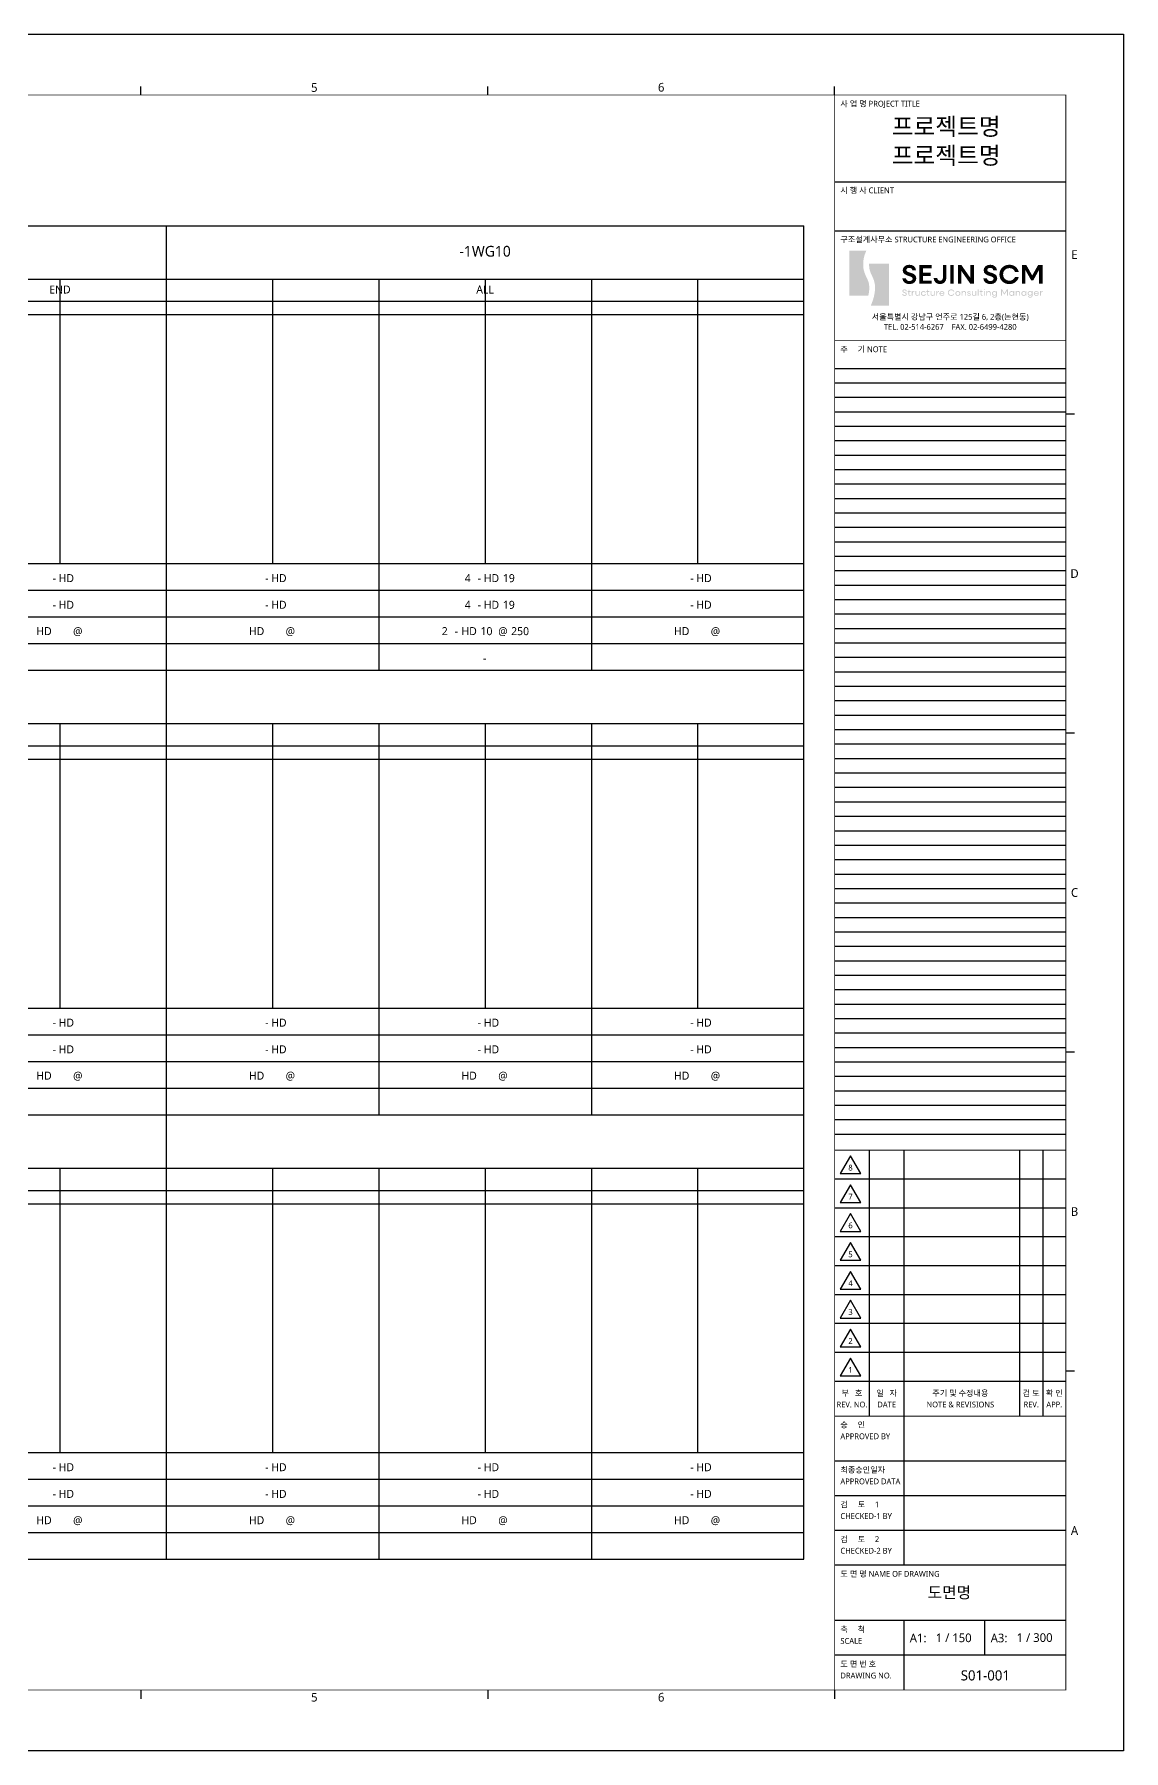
# Model space of a CAD drawing. Header units: millimetres. Extents: x 255534 to 377770, y 34632 to 54434.
# Drawn here: x 297445 to 309694, y 34881 to 54186 of the extents above; entities that cross this region are included whole.
import ezdxf
from ezdxf.enums import TextEntityAlignment as Align

# ---------------------------------------------------------------- set-up
doc = ezdxf.new("R2010")
doc.units = ezdxf.units.MM
doc.layers.add('(S)_DEFPOINT', color=185, linetype='Continuous', plot=False)
doc.layers.add('Xref_S_VForm$0$S_XR_FORM_Defpoints', color=146, linetype='Continuous', plot=False)
for name, color, linetype in [('(S)_FORM_LINE', 7, 'Continuous'), ('(S)_FORM_TEXT', 7, 'Continuous'), ('(S)_TEXT', 7, 'Continuous'), ('Xref_S_VForm$0$S_XR_FORM', 255, 'Continuous'), ('Xref_S_VForm$0$S_XR_FORM_TEXT', 7, 'Continuous')]:
    doc.layers.add(name, color=color, linetype=linetype)
doc.styles.add('Xref_S_VForm$0$나눔바른고딕', font='NanumBarunGothic.ttf')
doc.styles.add('나눔바른고딕', font='')
doc.styles.add('맑은고딕', font='')
doc.styles.get('나눔바른고딕').set_extended_font_data('NanumBarunGothic')
doc.styles.get('맑은고딕').set_extended_font_data('Malgun Gothic')

# ---------------------------------------------------------------- blocks, each defined once
blk = doc.blocks.new('Xref_S_VForm')
at = {"true_color": 0x0a7f58}
h = blk.add_hatch(color=126, dxfattribs=at)
h.dxf.hatch_style = 1
edge = h.paths.add_edge_path()
edge.add_spline(control_points=[(376, 253.2), (376, 252.64), (375.93, 252.18), (375.82, 251.76), (375.82, 251.76), (372.55, 251.76), (372.55, 251.76), (372.55, 251.76), (372.55, 259.55), (372.55, 259.55), (372.55, 259.55), (375.49, 259.55), (375.49, 259.55), (375.22, 258.97), (374.94, 258.22), (374.94, 257.22), (374.94, 256.16), (375.25, 255.52), (375.52, 254.95), (375.78, 254.41), (376, 253.95), (376, 253.2)], knot_values=[0, 0, 0, 0, 1, 1, 1, 2, 2, 2, 3, 3, 3, 4, 4, 4, 5, 5, 5, 6, 6, 6, 7, 7, 7, 7], degree=3, periodic=0)
h = blk.add_hatch(color=126, dxfattribs=at)
h.dxf.hatch_style = 1
edge = h.paths.add_edge_path()
edge.add_spline(control_points=[(379.41, 257.31), (379.41, 257.31), (379.41, 250.05), (379.41, 250.05), (379.41, 250.05), (376.27, 250.05), (376.27, 250.05), (376.3, 250.13), (376.33, 250.22), (376.36, 250.3), (376.68, 251.15), (376.99, 251.95), (376.99, 253.2), (376.99, 253.58), (376.94, 253.89), (376.87, 254.17), (376.77, 254.58), (376.61, 254.91), (376.46, 255.23), (376.29, 255.6), (376.12, 255.96), (376.03, 256.42), (375.99, 256.66), (375.96, 256.92), (375.96, 257.22), (375.96, 257.22), (375.96, 257.31), (375.96, 257.31), (375.96, 257.31), (379.41, 257.31), (379.41, 257.31)], knot_values=[0, 0, 0, 0, 1, 1, 1, 2, 2, 2, 3, 3, 3, 4, 4, 4, 5, 5, 5, 6, 6, 6, 7, 7, 7, 8, 8, 8, 9, 9, 9, 10, 10, 10, 10], degree=3, periodic=0)
h = blk.add_hatch(color=126, dxfattribs=at)
h.dxf.hatch_style = 1
edge = h.paths.add_edge_path()
edge.add_spline(control_points=[(382.94, 253.77), (382.27, 253.77), (381.76, 254.17), (381.73, 254.73), (381.73, 254.73), (381.73, 254.75), (381.73, 254.75), (381.73, 254.75), (382.35, 254.75), (382.35, 254.75), (382.35, 254.75), (382.36, 254.73), (382.36, 254.73), (382.39, 254.49), (382.64, 254.31), (382.94, 254.31), (383.26, 254.31), (383.5, 254.48), (383.5, 254.72), (383.5, 254.98), (383.19, 255.07), (382.83, 255.19), (382.34, 255.34), (381.78, 255.52), (381.78, 256.16), (381.78, 256.72), (382.26, 257.13), (382.92, 257.13), (383.56, 257.13), (384.04, 256.75), (384.07, 256.22), (384.07, 256.22), (384.07, 256.19), (384.07, 256.19), (384.07, 256.19), (383.44, 256.19), (383.44, 256.19), (383.44, 256.19), (383.44, 256.21), (383.44, 256.21), (383.41, 256.43), (383.19, 256.59), (382.91, 256.59), (382.62, 256.59), (382.41, 256.43), (382.41, 256.21), (382.41, 255.95), (382.72, 255.86), (383.07, 255.75), (383.57, 255.6), (384.13, 255.44), (384.13, 254.79), (384.13, 254.19), (383.64, 253.77), (382.94, 253.77)], knot_values=[0, 0, 0, 0, 1, 1, 1, 2, 2, 2, 3, 3, 3, 4, 4, 4, 5, 5, 5, 6, 6, 6, 7, 7, 7, 8, 8, 8, 9, 9, 9, 10, 10, 10, 11, 11, 11, 12, 12, 12, 13, 13, 13, 14, 14, 14, 15, 15, 15, 16, 16, 16, 17, 17, 17, 18, 18, 18, 18], degree=3, periodic=0)
h = blk.add_hatch(color=126, dxfattribs=at)
h.dxf.hatch_style = 1
h.paths.add_polyline_path([(384.67, 253.83), (384.67, 257.07), (386.79, 257.07), (386.79, 256.5), (385.28, 256.5), (385.28, 255.75), (386.63, 255.75), (386.63, 255.18), (385.28, 255.18), (385.28, 254.4), (386.81, 254.4), (386.81, 253.83)])
h = blk.add_hatch(color=126, dxfattribs=at)
h.dxf.hatch_style = 1
edge = h.paths.add_edge_path()
edge.add_spline(control_points=[(388.23, 253.77), (387.61, 253.77), (387.15, 254.22), (387.12, 254.83), (387.12, 254.83), (387.12, 254.85), (387.12, 254.85), (387.12, 254.85), (387.75, 254.85), (387.75, 254.85), (387.75, 254.85), (387.75, 254.83), (387.75, 254.83), (387.77, 254.55), (387.97, 254.36), (388.24, 254.36), (388.52, 254.36), (388.73, 254.57), (388.73, 254.85), (388.73, 254.85), (388.73, 257.07), (388.73, 257.07), (388.73, 257.07), (389.33, 257.07), (389.33, 257.07), (389.33, 257.07), (389.33, 254.85), (389.33, 254.85), (389.33, 254.23), (388.86, 253.77), (388.23, 253.77)], knot_values=[0, 0, 0, 0, 1, 1, 1, 2, 2, 2, 3, 3, 3, 4, 4, 4, 5, 5, 5, 6, 6, 6, 7, 7, 7, 8, 8, 8, 9, 9, 9, 10, 10, 10, 10], degree=3, periodic=0)
h = blk.add_hatch(color=126, dxfattribs=at)
h.dxf.hatch_style = 1
h.paths.add_polyline_path([(389.99, 253.83), (389.99, 257.07), (390.6, 257.07), (390.6, 253.83)])
h = blk.add_hatch(color=126, dxfattribs=at)
h.dxf.hatch_style = 1
h.paths.add_polyline_path([(393.48, 253.83), (391.93, 256.05), (391.93, 253.83), (391.32, 253.83), (391.32, 257.07), (391.94, 257.07), (393.49, 254.85), (393.49, 257.07), (394.09, 257.07), (394.09, 253.83)])
h = blk.add_hatch(color=126, dxfattribs=at)
h.dxf.hatch_style = 1
edge = h.paths.add_edge_path()
edge.add_spline(control_points=[(396.94, 253.77), (396.27, 253.77), (395.76, 254.17), (395.73, 254.73), (395.73, 254.73), (395.73, 254.75), (395.73, 254.75), (395.73, 254.75), (396.36, 254.75), (396.36, 254.75), (396.36, 254.75), (396.36, 254.73), (396.36, 254.73), (396.39, 254.49), (396.64, 254.31), (396.95, 254.31), (397.26, 254.31), (397.5, 254.48), (397.5, 254.72), (397.5, 254.98), (397.19, 255.07), (396.83, 255.19), (396.34, 255.34), (395.78, 255.52), (395.78, 256.16), (395.78, 256.72), (396.26, 257.13), (396.92, 257.13), (397.56, 257.13), (398.05, 256.75), (398.07, 256.22), (398.07, 256.22), (398.08, 256.19), (398.08, 256.19), (398.08, 256.19), (397.45, 256.19), (397.45, 256.19), (397.45, 256.19), (397.44, 256.21), (397.44, 256.21), (397.42, 256.43), (397.19, 256.59), (396.91, 256.59), (396.62, 256.59), (396.41, 256.43), (396.41, 256.21), (396.41, 255.95), (396.72, 255.86), (397.08, 255.75), (397.57, 255.6), (398.13, 255.44), (398.13, 254.79), (398.13, 254.19), (397.64, 253.77), (396.94, 253.77)], knot_values=[0, 0, 0, 0, 1, 1, 1, 2, 2, 2, 3, 3, 3, 4, 4, 4, 5, 5, 5, 6, 6, 6, 7, 7, 7, 8, 8, 8, 9, 9, 9, 10, 10, 10, 11, 11, 11, 12, 12, 12, 13, 13, 13, 14, 14, 14, 15, 15, 15, 16, 16, 16, 17, 17, 17, 18, 18, 18, 18], degree=3, periodic=0)
h = blk.add_hatch(color=126, dxfattribs=at)
h.dxf.hatch_style = 1
edge = h.paths.add_edge_path()
edge.add_spline(control_points=[(400.23, 253.77), (399.25, 253.77), (398.51, 254.49), (398.51, 255.45), (398.51, 256.41), (399.25, 257.13), (400.23, 257.13), (401, 257.13), (401.67, 256.64), (401.84, 255.93), (401.84, 255.93), (401.85, 255.9), (401.85, 255.9), (401.85, 255.9), (401.2, 255.9), (401.2, 255.9), (401.2, 255.9), (401.2, 255.91), (401.2, 255.91), (401.05, 256.3), (400.67, 256.55), (400.23, 256.55), (399.6, 256.55), (399.14, 256.08), (399.14, 255.45), (399.14, 254.83), (399.6, 254.36), (400.23, 254.36), (400.67, 254.36), (401.05, 254.61), (401.2, 254.99), (401.2, 254.99), (401.2, 255.01), (401.2, 255.01), (401.2, 255.01), (401.85, 255.01), (401.85, 255.01), (401.85, 255.01), (401.84, 254.98), (401.84, 254.98), (401.67, 254.27), (401, 253.77), (400.23, 253.77)], knot_values=[0, 0, 0, 0, 1, 1, 1, 2, 2, 2, 3, 3, 3, 4, 4, 4, 5, 5, 5, 6, 6, 6, 7, 7, 7, 8, 8, 8, 9, 9, 9, 10, 10, 10, 11, 11, 11, 12, 12, 12, 13, 13, 13, 14, 14, 14, 14], degree=3, periodic=0)
h = blk.add_hatch(color=126, dxfattribs=at)
h.dxf.hatch_style = 1
h.paths.add_polyline_path([(405.36, 253.83), (405.36, 256.22), (404.36, 254.42), (404.01, 254.42), (403, 256.22), (403, 253.83), (402.39, 253.83), (402.39, 257.07), (403.17, 257.07), (404.18, 255.27), (405.2, 257.07), (405.97, 257.07), (405.97, 253.83)])
at = {"true_color": 0x2c2d2d}
h = blk.add_hatch(color=250, dxfattribs=at)
h.dxf.hatch_style = 1
h.paths.add_polyline_path([(398.79, 252.85), (398.79, 252.85), (398.98, 252.85), (399.38, 252.18), (399.78, 252.85), (399.97, 252.85), (399.97, 251.75), (399.82, 251.75), (399.82, 252.64), (399.42, 251.98), (399.34, 251.98), (398.94, 252.64), (398.94, 251.75), (398.79, 251.75)])
edge = h.paths.add_edge_path()
edge.add_spline(control_points=[(402.3, 252.16), (402.3, 252.4), (402.48, 252.58), (402.71, 252.58), (402.85, 252.58), (402.96, 252.52), (403.03, 252.42), (403.03, 252.42), (403.03, 252.56), (403.03, 252.56), (403.03, 252.56), (403.17, 252.56), (403.17, 252.56), (403.17, 252.56), (403.17, 251.75), (403.17, 251.75), (403.17, 251.75), (403.03, 251.75), (403.03, 251.75), (403.03, 251.75), (403.03, 251.89), (403.03, 251.89), (402.96, 251.79), (402.85, 251.73), (402.71, 251.73), (402.48, 251.73), (402.3, 251.91), (402.3, 252.16)], knot_values=[0, 0, 0, 0, 1, 1, 1, 2, 2, 2, 3, 3, 3, 4, 4, 4, 5, 5, 5, 6, 6, 6, 7, 7, 7, 8, 8, 8, 9, 9, 9, 9], degree=3, periodic=0)
edge = h.paths.add_edge_path()
edge.add_spline(control_points=[(395.26, 251.99), (395.26, 251.99), (395.26, 252.44), (395.26, 252.44), (395.26, 252.44), (395.12, 252.44), (395.12, 252.44), (395.12, 252.44), (395.12, 252.56), (395.12, 252.56), (395.12, 252.56), (395.21, 252.56), (395.21, 252.56), (395.25, 252.56), (395.27, 252.59), (395.27, 252.63), (395.27, 252.63), (395.27, 252.79), (395.27, 252.79), (395.27, 252.79), (395.4, 252.79), (395.4, 252.79), (395.4, 252.79), (395.4, 252.56), (395.4, 252.56), (395.4, 252.56), (395.62, 252.56), (395.62, 252.56), (395.62, 252.56), (395.62, 252.44), (395.62, 252.44), (395.62, 252.44), (395.4, 252.44), (395.4, 252.44), (395.4, 252.44), (395.4, 252.01), (395.4, 252.01), (395.4, 251.93), (395.46, 251.87), (395.54, 251.87), (395.54, 251.87), (395.62, 251.87), (395.62, 251.87), (395.62, 251.87), (395.62, 251.75), (395.62, 251.75), (395.62, 251.75), (395.52, 251.75), (395.52, 251.75), (395.36, 251.75), (395.26, 251.83), (395.26, 251.99)], knot_values=[0, 0, 0, 0, 1, 1, 1, 2, 2, 2, 3, 3, 3, 4, 4, 4, 5, 5, 5, 6, 6, 6, 7, 7, 7, 8, 8, 8, 9, 9, 9, 10, 10, 10, 11, 11, 11, 12, 12, 12, 13, 13, 13, 14, 14, 14, 15, 15, 15, 16, 16, 16, 17, 17, 17, 17], degree=3, periodic=0)
edge = h.paths.add_edge_path()
edge.add_spline(control_points=[(396.24, 252.56), (396.24, 252.56), (396.38, 252.56), (396.38, 252.56), (396.38, 252.56), (396.38, 252.44), (396.38, 252.44), (396.44, 252.53), (396.55, 252.58), (396.67, 252.58), (396.87, 252.58), (397.01, 252.45), (397.01, 252.25), (397.01, 252.25), (397.01, 251.75), (397.01, 251.75), (397.01, 251.75), (396.87, 251.75), (396.87, 251.75), (396.87, 251.75), (396.87, 252.21), (396.87, 252.21), (396.87, 252.35), (396.78, 252.45), (396.63, 252.45), (396.48, 252.45), (396.38, 252.35), (396.38, 252.21), (396.38, 252.21), (396.38, 251.75), (396.38, 251.75), (396.38, 251.75), (396.24, 251.75), (396.24, 251.75), (396.24, 251.75), (396.24, 252.56), (396.24, 252.56)], knot_values=[0, 0, 0, 0, 1, 1, 1, 2, 2, 2, 3, 3, 3, 4, 4, 4, 5, 5, 5, 6, 6, 6, 7, 7, 7, 8, 8, 8, 9, 9, 9, 10, 10, 10, 11, 11, 11, 12, 12, 12, 12], degree=3, periodic=0)
edge = h.paths.add_edge_path()
edge.add_spline(control_points=[(403.39, 252.17), (403.39, 252.41), (403.56, 252.58), (403.8, 252.58), (403.93, 252.58), (404.05, 252.52), (404.11, 252.42), (404.11, 252.42), (404.11, 252.56), (404.11, 252.56), (404.11, 252.56), (404.25, 252.56), (404.25, 252.56), (404.25, 252.56), (404.25, 251.83), (404.25, 251.83), (404.25, 251.59), (404.09, 251.42), (403.84, 251.42), (403.63, 251.42), (403.47, 251.53), (403.44, 251.7), (403.44, 251.7), (403.58, 251.7), (403.58, 251.7), (403.61, 251.61), (403.71, 251.55), (403.84, 251.55), (404.01, 251.55), (404.11, 251.66), (404.11, 251.83), (404.11, 251.83), (404.11, 251.93), (404.11, 251.93), (404.05, 251.83), (403.93, 251.76), (403.8, 251.76), (403.56, 251.76), (403.39, 251.94), (403.39, 252.17)], knot_values=[0, 0, 0, 0, 1, 1, 1, 2, 2, 2, 3, 3, 3, 4, 4, 4, 5, 5, 5, 6, 6, 6, 7, 7, 7, 8, 8, 8, 9, 9, 9, 10, 10, 10, 11, 11, 11, 12, 12, 12, 13, 13, 13, 13], degree=3, periodic=0)
h.paths.add_polyline_path([(395.84, 252.56), (395.84, 252.56), (395.97, 252.56), (395.97, 251.75), (395.84, 251.75)])
edge = h.paths.add_edge_path()
edge.add_spline(control_points=[(404.46, 252.16), (404.46, 252.4), (404.65, 252.58), (404.9, 252.58), (405.15, 252.58), (405.33, 252.4), (405.33, 252.16), (405.33, 252.14), (405.33, 252.12), (405.33, 252.1), (405.33, 252.1), (404.61, 252.1), (404.61, 252.1), (404.63, 251.95), (404.75, 251.85), (404.9, 251.85), (405.02, 251.85), (405.12, 251.91), (405.16, 251.99), (405.16, 251.99), (405.32, 251.99), (405.32, 251.99), (405.25, 251.83), (405.09, 251.73), (404.9, 251.73), (404.65, 251.73), (404.46, 251.91), (404.46, 252.16)], knot_values=[0, 0, 0, 0, 1, 1, 1, 2, 2, 2, 3, 3, 3, 4, 4, 4, 5, 5, 5, 6, 6, 6, 7, 7, 7, 8, 8, 8, 9, 9, 9, 9], degree=3, periodic=0)
edge = h.paths.add_edge_path()
edge.add_spline(control_points=[(401.33, 252.56), (401.33, 252.56), (401.47, 252.56), (401.47, 252.56), (401.47, 252.56), (401.47, 252.44), (401.47, 252.44), (401.53, 252.53), (401.63, 252.58), (401.76, 252.58), (401.96, 252.58), (402.09, 252.45), (402.09, 252.25), (402.09, 252.25), (402.09, 251.75), (402.09, 251.75), (402.09, 251.75), (401.95, 251.75), (401.95, 251.75), (401.95, 251.75), (401.95, 252.21), (401.95, 252.21), (401.95, 252.35), (401.86, 252.45), (401.72, 252.45), (401.56, 252.45), (401.47, 252.35), (401.47, 252.21), (401.47, 252.21), (401.47, 251.75), (401.47, 251.75), (401.47, 251.75), (401.33, 251.75), (401.33, 251.75), (401.33, 251.75), (401.33, 252.56), (401.33, 252.56)], knot_values=[0, 0, 0, 0, 1, 1, 1, 2, 2, 2, 3, 3, 3, 4, 4, 4, 5, 5, 5, 6, 6, 6, 7, 7, 7, 8, 8, 8, 9, 9, 9, 10, 10, 10, 11, 11, 11, 12, 12, 12, 12], degree=3, periodic=0)
edge = h.paths.add_edge_path()
edge.add_spline(control_points=[(405.54, 252.56), (405.54, 252.56), (405.68, 252.56), (405.68, 252.56), (405.68, 252.56), (405.68, 252.41), (405.68, 252.41), (405.74, 252.51), (405.84, 252.58), (405.97, 252.58), (405.97, 252.58), (406, 252.58), (406, 252.58), (406, 252.58), (406, 252.43), (406, 252.43), (406, 252.43), (405.97, 252.43), (405.97, 252.43), (405.79, 252.43), (405.68, 252.33), (405.68, 252.16), (405.68, 252.16), (405.68, 251.75), (405.68, 251.75), (405.68, 251.75), (405.54, 251.75), (405.54, 251.75), (405.54, 251.75), (405.54, 252.56), (405.54, 252.56)], knot_values=[0, 0, 0, 0, 1, 1, 1, 2, 2, 2, 3, 3, 3, 4, 4, 4, 5, 5, 5, 6, 6, 6, 7, 7, 7, 8, 8, 8, 9, 9, 9, 10, 10, 10, 10], degree=3, periodic=0)
edge = h.paths.add_edge_path()
edge.add_spline(control_points=[(395.81, 252.81), (395.81, 252.86), (395.85, 252.9), (395.9, 252.9), (395.96, 252.9), (396, 252.86), (396, 252.81), (396, 252.76), (395.96, 252.72), (395.9, 252.72), (395.85, 252.72), (395.81, 252.76), (395.81, 252.81)], knot_values=[0, 0, 0, 0, 1, 1, 1, 2, 2, 2, 3, 3, 3, 4, 4, 4, 4], degree=3, periodic=0)
edge = h.paths.add_edge_path()
edge.add_spline(control_points=[(400.2, 252.16), (400.2, 252.4), (400.37, 252.58), (400.61, 252.58), (400.74, 252.58), (400.85, 252.52), (400.92, 252.42), (400.92, 252.42), (400.92, 252.56), (400.92, 252.56), (400.92, 252.56), (401.06, 252.56), (401.06, 252.56), (401.06, 252.56), (401.06, 251.75), (401.06, 251.75), (401.06, 251.75), (400.92, 251.75), (400.92, 251.75), (400.92, 251.75), (400.92, 251.89), (400.92, 251.89), (400.85, 251.79), (400.74, 251.73), (400.61, 251.73), (400.37, 251.73), (400.2, 251.91), (400.2, 252.16)], knot_values=[0, 0, 0, 0, 1, 1, 1, 2, 2, 2, 3, 3, 3, 4, 4, 4, 5, 5, 5, 6, 6, 6, 7, 7, 7, 8, 8, 8, 9, 9, 9, 9], degree=3, periodic=0)
edge = h.paths.add_edge_path()
edge.add_spline(control_points=[(397.22, 252.17), (397.22, 252.41), (397.4, 252.58), (397.63, 252.58), (397.77, 252.58), (397.88, 252.52), (397.95, 252.42), (397.95, 252.42), (397.95, 252.56), (397.95, 252.56), (397.95, 252.56), (398.09, 252.56), (398.09, 252.56), (398.09, 252.56), (398.09, 251.83), (398.09, 251.83), (398.09, 251.59), (397.92, 251.42), (397.67, 251.42), (397.46, 251.42), (397.3, 251.53), (397.27, 251.7), (397.27, 251.7), (397.41, 251.7), (397.41, 251.7), (397.44, 251.61), (397.54, 251.55), (397.67, 251.55), (397.84, 251.55), (397.95, 251.66), (397.95, 251.83), (397.95, 251.83), (397.95, 251.93), (397.95, 251.93), (397.88, 251.83), (397.77, 251.76), (397.63, 251.76), (397.4, 251.76), (397.22, 251.94), (397.22, 252.17)], knot_values=[0, 0, 0, 0, 1, 1, 1, 2, 2, 2, 3, 3, 3, 4, 4, 4, 5, 5, 5, 6, 6, 6, 7, 7, 7, 8, 8, 8, 9, 9, 9, 10, 10, 10, 11, 11, 11, 12, 12, 12, 13, 13, 13, 13], degree=3, periodic=0)
edge = h.paths.add_edge_path()
edge.add_spline(control_points=[(383.35, 252.56), (383.35, 252.56), (383.49, 252.56), (383.49, 252.56), (383.49, 252.56), (383.49, 252.41), (383.49, 252.41), (383.55, 252.51), (383.65, 252.58), (383.78, 252.58), (383.78, 252.58), (383.81, 252.58), (383.81, 252.58), (383.81, 252.58), (383.81, 252.43), (383.81, 252.43), (383.81, 252.43), (383.78, 252.43), (383.78, 252.43), (383.6, 252.43), (383.49, 252.33), (383.49, 252.16), (383.49, 252.16), (383.49, 251.75), (383.49, 251.75), (383.49, 251.75), (383.35, 251.75), (383.35, 251.75), (383.35, 251.75), (383.35, 252.56), (383.35, 252.56)], knot_values=[0, 0, 0, 0, 1, 1, 1, 2, 2, 2, 3, 3, 3, 4, 4, 4, 5, 5, 5, 6, 6, 6, 7, 7, 7, 8, 8, 8, 9, 9, 9, 10, 10, 10, 10], degree=3, periodic=0)
edge = h.paths.add_edge_path()
edge.add_spline(control_points=[(386.03, 251.99), (386.03, 251.99), (386.03, 252.44), (386.03, 252.44), (386.03, 252.44), (385.88, 252.44), (385.88, 252.44), (385.88, 252.44), (385.88, 252.56), (385.88, 252.56), (385.88, 252.56), (385.98, 252.56), (385.98, 252.56), (386.02, 252.56), (386.04, 252.59), (386.04, 252.63), (386.04, 252.63), (386.04, 252.79), (386.04, 252.79), (386.04, 252.79), (386.17, 252.79), (386.17, 252.79), (386.17, 252.79), (386.17, 252.56), (386.17, 252.56), (386.17, 252.56), (386.39, 252.56), (386.39, 252.56), (386.39, 252.56), (386.39, 252.44), (386.39, 252.44), (386.39, 252.44), (386.17, 252.44), (386.17, 252.44), (386.17, 252.44), (386.17, 252.01), (386.17, 252.01), (386.17, 251.93), (386.22, 251.87), (386.31, 251.87), (386.31, 251.87), (386.39, 251.87), (386.39, 251.87), (386.39, 251.87), (386.39, 251.75), (386.39, 251.75), (386.39, 251.75), (386.29, 251.75), (386.29, 251.75), (386.12, 251.75), (386.03, 251.83), (386.03, 251.99)], knot_values=[0, 0, 0, 0, 1, 1, 1, 2, 2, 2, 3, 3, 3, 4, 4, 4, 5, 5, 5, 6, 6, 6, 7, 7, 7, 8, 8, 8, 9, 9, 9, 10, 10, 10, 11, 11, 11, 12, 12, 12, 13, 13, 13, 14, 14, 14, 15, 15, 15, 16, 16, 16, 17, 17, 17, 17], degree=3, periodic=0)
edge = h.paths.add_edge_path()
edge.add_spline(control_points=[(382.78, 251.99), (382.78, 251.99), (382.78, 252.44), (382.78, 252.44), (382.78, 252.44), (382.63, 252.44), (382.63, 252.44), (382.63, 252.44), (382.63, 252.56), (382.63, 252.56), (382.63, 252.56), (382.73, 252.56), (382.73, 252.56), (382.77, 252.56), (382.79, 252.59), (382.79, 252.63), (382.79, 252.63), (382.79, 252.79), (382.79, 252.79), (382.79, 252.79), (382.92, 252.79), (382.92, 252.79), (382.92, 252.79), (382.92, 252.56), (382.92, 252.56), (382.92, 252.56), (383.14, 252.56), (383.14, 252.56), (383.14, 252.56), (383.14, 252.44), (383.14, 252.44), (383.14, 252.44), (382.92, 252.44), (382.92, 252.44), (382.92, 252.44), (382.92, 252.01), (382.92, 252.01), (382.92, 251.93), (382.97, 251.87), (383.06, 251.87), (383.06, 251.87), (383.14, 251.87), (383.14, 251.87), (383.14, 251.87), (383.14, 251.75), (383.14, 251.75), (383.14, 251.75), (383.04, 251.75), (383.04, 251.75), (382.88, 251.75), (382.78, 251.83), (382.78, 251.99)], knot_values=[0, 0, 0, 0, 1, 1, 1, 2, 2, 2, 3, 3, 3, 4, 4, 4, 5, 5, 5, 6, 6, 6, 7, 7, 7, 8, 8, 8, 9, 9, 9, 10, 10, 10, 11, 11, 11, 12, 12, 12, 13, 13, 13, 14, 14, 14, 15, 15, 15, 16, 16, 16, 17, 17, 17, 17], degree=3, periodic=0)
edge = h.paths.add_edge_path()
edge.add_spline(control_points=[(388.13, 252.16), (388.13, 252.4), (388.32, 252.58), (388.57, 252.58), (388.81, 252.58), (389, 252.4), (389, 252.16), (389, 252.14), (389, 252.12), (389, 252.1), (389, 252.1), (388.28, 252.1), (388.28, 252.1), (388.3, 251.95), (388.42, 251.85), (388.57, 251.85), (388.69, 251.85), (388.79, 251.91), (388.83, 251.99), (388.83, 251.99), (388.99, 251.99), (388.99, 251.99), (388.92, 251.83), (388.76, 251.73), (388.57, 251.73), (388.32, 251.73), (388.13, 251.91), (388.13, 252.16)], knot_values=[0, 0, 0, 0, 1, 1, 1, 2, 2, 2, 3, 3, 3, 4, 4, 4, 5, 5, 5, 6, 6, 6, 7, 7, 7, 8, 8, 8, 9, 9, 9, 9], degree=3, periodic=0)
edge = h.paths.add_edge_path()
edge.add_spline(control_points=[(384.93, 252.16), (384.93, 252.4), (385.12, 252.58), (385.37, 252.58), (385.58, 252.58), (385.74, 252.45), (385.78, 252.27), (385.78, 252.27), (385.63, 252.27), (385.63, 252.27), (385.6, 252.38), (385.5, 252.45), (385.37, 252.45), (385.2, 252.45), (385.08, 252.32), (385.08, 252.16), (385.08, 251.99), (385.2, 251.86), (385.37, 251.86), (385.5, 251.86), (385.6, 251.93), (385.63, 252.04), (385.63, 252.04), (385.78, 252.04), (385.78, 252.04), (385.74, 251.86), (385.58, 251.73), (385.37, 251.73), (385.12, 251.73), (384.93, 251.91), (384.93, 252.16)], knot_values=[0, 0, 0, 0, 1, 1, 1, 2, 2, 2, 3, 3, 3, 4, 4, 4, 5, 5, 5, 6, 6, 6, 7, 7, 7, 8, 8, 8, 9, 9, 9, 10, 10, 10, 10], degree=3, periodic=0)
h.paths.add_polyline_path([(394.77, 252.9), (394.77, 252.9), (394.91, 252.9), (394.91, 251.75), (394.77, 251.75)])
edge = h.paths.add_edge_path()
edge.add_spline(control_points=[(393.76, 252.05), (393.76, 252.05), (393.76, 252.56), (393.76, 252.56), (393.76, 252.56), (393.9, 252.56), (393.9, 252.56), (393.9, 252.56), (393.9, 252.09), (393.9, 252.09), (393.9, 251.95), (393.99, 251.86), (394.13, 251.86), (394.27, 251.86), (394.36, 251.95), (394.36, 252.09), (394.36, 252.09), (394.36, 252.56), (394.36, 252.56), (394.36, 252.56), (394.5, 252.56), (394.5, 252.56), (394.5, 252.56), (394.5, 251.75), (394.5, 251.75), (394.5, 251.75), (394.36, 251.75), (394.36, 251.75), (394.36, 251.75), (394.36, 251.87), (394.36, 251.87), (394.3, 251.78), (394.21, 251.73), (394.08, 251.73), (393.89, 251.73), (393.76, 251.86), (393.76, 252.05)], knot_values=[0, 0, 0, 0, 1, 1, 1, 2, 2, 2, 3, 3, 3, 4, 4, 4, 5, 5, 5, 6, 6, 6, 7, 7, 7, 8, 8, 8, 9, 9, 9, 10, 10, 10, 11, 11, 11, 12, 12, 12, 12], degree=3, periodic=0)
edge = h.paths.add_edge_path()
edge.add_spline(control_points=[(391.97, 252.56), (391.97, 252.56), (392.11, 252.56), (392.11, 252.56), (392.11, 252.56), (392.11, 252.44), (392.11, 252.44), (392.17, 252.53), (392.27, 252.58), (392.4, 252.58), (392.6, 252.58), (392.73, 252.45), (392.73, 252.25), (392.73, 252.25), (392.73, 251.75), (392.73, 251.75), (392.73, 251.75), (392.6, 251.75), (392.6, 251.75), (392.6, 251.75), (392.6, 252.21), (392.6, 252.21), (392.6, 252.35), (392.5, 252.45), (392.36, 252.45), (392.21, 252.45), (392.11, 252.35), (392.11, 252.21), (392.11, 252.21), (392.11, 251.75), (392.11, 251.75), (392.11, 251.75), (391.97, 251.75), (391.97, 251.75), (391.97, 251.75), (391.97, 252.56), (391.97, 252.56)], knot_values=[0, 0, 0, 0, 1, 1, 1, 2, 2, 2, 3, 3, 3, 4, 4, 4, 5, 5, 5, 6, 6, 6, 7, 7, 7, 8, 8, 8, 9, 9, 9, 10, 10, 10, 11, 11, 11, 12, 12, 12, 12], degree=3, periodic=0)
edge = h.paths.add_edge_path()
edge.add_spline(control_points=[(392.94, 251.98), (392.94, 251.98), (393.08, 251.98), (393.08, 251.98), (393.08, 251.9), (393.15, 251.85), (393.26, 251.85), (393.36, 251.85), (393.42, 251.9), (393.42, 251.96), (393.42, 252.14), (392.95, 252.05), (392.95, 252.34), (392.95, 252.49), (393.07, 252.58), (393.25, 252.58), (393.43, 252.58), (393.55, 252.49), (393.55, 252.34), (393.55, 252.34), (393.41, 252.34), (393.41, 252.34), (393.41, 252.41), (393.34, 252.46), (393.25, 252.46), (393.15, 252.46), (393.09, 252.42), (393.09, 252.35), (393.09, 252.18), (393.56, 252.27), (393.56, 251.98), (393.56, 251.83), (393.44, 251.73), (393.25, 251.73), (393.06, 251.73), (392.94, 251.83), (392.94, 251.98)], knot_values=[0, 0, 0, 0, 1, 1, 1, 2, 2, 2, 3, 3, 3, 4, 4, 4, 5, 5, 5, 6, 6, 6, 7, 7, 7, 8, 8, 8, 9, 9, 9, 10, 10, 10, 11, 11, 11, 12, 12, 12, 12], degree=3, periodic=0)
edge = h.paths.add_edge_path()
edge.add_spline(control_points=[(383.98, 252.05), (383.98, 252.05), (383.98, 252.56), (383.98, 252.56), (383.98, 252.56), (384.12, 252.56), (384.12, 252.56), (384.12, 252.56), (384.12, 252.09), (384.12, 252.09), (384.12, 251.95), (384.21, 251.86), (384.34, 251.86), (384.49, 251.86), (384.58, 251.95), (384.58, 252.09), (384.58, 252.09), (384.58, 252.56), (384.58, 252.56), (384.58, 252.56), (384.72, 252.56), (384.72, 252.56), (384.72, 252.56), (384.72, 251.75), (384.72, 251.75), (384.72, 251.75), (384.58, 251.75), (384.58, 251.75), (384.58, 251.75), (384.58, 251.87), (384.58, 251.87), (384.52, 251.78), (384.42, 251.73), (384.3, 251.73), (384.11, 251.73), (383.98, 251.86), (383.98, 252.05)], knot_values=[0, 0, 0, 0, 1, 1, 1, 2, 2, 2, 3, 3, 3, 4, 4, 4, 5, 5, 5, 6, 6, 6, 7, 7, 7, 8, 8, 8, 9, 9, 9, 10, 10, 10, 11, 11, 11, 12, 12, 12, 12], degree=3, periodic=0)
edge = h.paths.add_edge_path()
edge.add_spline(control_points=[(389.59, 252.3), (389.59, 252.63), (389.84, 252.87), (390.17, 252.87), (390.44, 252.87), (390.66, 252.7), (390.72, 252.47), (390.72, 252.47), (390.56, 252.47), (390.56, 252.47), (390.51, 252.62), (390.36, 252.73), (390.17, 252.73), (389.93, 252.73), (389.74, 252.55), (389.74, 252.3), (389.74, 252.05), (389.93, 251.87), (390.17, 251.87), (390.36, 251.87), (390.51, 251.98), (390.56, 252.13), (390.56, 252.13), (390.72, 252.13), (390.72, 252.13), (390.66, 251.9), (390.44, 251.73), (390.17, 251.73), (389.84, 251.73), (389.59, 251.97), (389.59, 252.3)], knot_values=[0, 0, 0, 0, 1, 1, 1, 2, 2, 2, 3, 3, 3, 4, 4, 4, 5, 5, 5, 6, 6, 6, 7, 7, 7, 8, 8, 8, 9, 9, 9, 10, 10, 10, 10], degree=3, periodic=0)
edge = h.paths.add_edge_path()
edge.add_spline(control_points=[(381.7, 252.06), (381.7, 252.06), (381.85, 252.06), (381.85, 252.06), (381.85, 251.95), (381.96, 251.86), (382.1, 251.86), (382.23, 251.86), (382.34, 251.93), (382.34, 252.04), (382.34, 252.3), (381.72, 252.18), (381.72, 252.56), (381.72, 252.75), (381.89, 252.87), (382.09, 252.87), (382.3, 252.87), (382.47, 252.74), (382.47, 252.55), (382.47, 252.55), (382.32, 252.55), (382.32, 252.55), (382.32, 252.66), (382.22, 252.74), (382.09, 252.74), (381.97, 252.74), (381.87, 252.67), (381.87, 252.57), (381.87, 252.31), (382.49, 252.44), (382.49, 252.06), (382.49, 251.86), (382.31, 251.73), (382.1, 251.73), (381.87, 251.73), (381.7, 251.87), (381.7, 252.06)], knot_values=[0, 0, 0, 0, 1, 1, 1, 2, 2, 2, 3, 3, 3, 4, 4, 4, 5, 5, 5, 6, 6, 6, 7, 7, 7, 8, 8, 8, 9, 9, 9, 10, 10, 10, 11, 11, 11, 12, 12, 12, 12], degree=3, periodic=0)
edge = h.paths.add_edge_path()
edge.add_spline(control_points=[(387.59, 252.56), (387.59, 252.56), (387.73, 252.56), (387.73, 252.56), (387.73, 252.56), (387.73, 252.41), (387.73, 252.41), (387.79, 252.51), (387.9, 252.58), (388.02, 252.58), (388.02, 252.58), (388.05, 252.58), (388.05, 252.58), (388.05, 252.58), (388.05, 252.43), (388.05, 252.43), (388.05, 252.43), (388.02, 252.43), (388.02, 252.43), (387.84, 252.43), (387.73, 252.33), (387.73, 252.16), (387.73, 252.16), (387.73, 251.75), (387.73, 251.75), (387.73, 251.75), (387.59, 251.75), (387.59, 251.75), (387.59, 251.75), (387.59, 252.56), (387.59, 252.56)], knot_values=[0, 0, 0, 0, 1, 1, 1, 2, 2, 2, 3, 3, 3, 4, 4, 4, 5, 5, 5, 6, 6, 6, 7, 7, 7, 8, 8, 8, 9, 9, 9, 10, 10, 10, 10], degree=3, periodic=0)
edge = h.paths.add_edge_path()
edge.add_spline(control_points=[(386.59, 252.05), (386.59, 252.05), (386.59, 252.56), (386.59, 252.56), (386.59, 252.56), (386.72, 252.56), (386.72, 252.56), (386.72, 252.56), (386.72, 252.09), (386.72, 252.09), (386.72, 251.95), (386.81, 251.86), (386.95, 251.86), (387.09, 251.86), (387.19, 251.95), (387.19, 252.09), (387.19, 252.09), (387.19, 252.56), (387.19, 252.56), (387.19, 252.56), (387.33, 252.56), (387.33, 252.56), (387.33, 252.56), (387.33, 251.75), (387.33, 251.75), (387.33, 251.75), (387.19, 251.75), (387.19, 251.75), (387.19, 251.75), (387.19, 251.87), (387.19, 251.87), (387.13, 251.78), (387.03, 251.73), (386.91, 251.73), (386.72, 251.73), (386.59, 251.86), (386.59, 252.05)], knot_values=[0, 0, 0, 0, 1, 1, 1, 2, 2, 2, 3, 3, 3, 4, 4, 4, 5, 5, 5, 6, 6, 6, 7, 7, 7, 8, 8, 8, 9, 9, 9, 10, 10, 10, 11, 11, 11, 12, 12, 12, 12], degree=3, periodic=0)
edge = h.paths.add_edge_path()
edge.add_spline(control_points=[(390.89, 252.16), (390.89, 252.4), (391.07, 252.58), (391.32, 252.58), (391.57, 252.58), (391.76, 252.4), (391.76, 252.16), (391.76, 251.91), (391.57, 251.73), (391.32, 251.73), (391.07, 251.73), (390.89, 251.91), (390.89, 252.16)], knot_values=[0, 0, 0, 0, 1, 1, 1, 2, 2, 2, 3, 3, 3, 4, 4, 4, 4], degree=3, periodic=0)
edge = h.paths.add_edge_path(flags=16)
edge.add_spline(control_points=[(403.03, 252.16), (403.03, 252.32), (402.91, 252.45), (402.74, 252.45), (402.57, 252.45), (402.45, 252.32), (402.45, 252.16), (402.45, 251.99), (402.57, 251.86), (402.74, 251.86), (402.91, 251.86), (403.03, 251.99), (403.03, 252.16)], knot_values=[0, 0, 0, 0, 1, 1, 1, 2, 2, 2, 3, 3, 3, 4, 4, 4, 4], degree=3, periodic=0)
edge = h.paths.add_edge_path(flags=16)
edge.add_spline(control_points=[(397.95, 252.17), (397.95, 252.33), (397.82, 252.45), (397.66, 252.45), (397.49, 252.45), (397.36, 252.33), (397.36, 252.17), (397.36, 252.02), (397.49, 251.9), (397.66, 251.9), (397.82, 251.9), (397.95, 252.02), (397.95, 252.17)], knot_values=[0, 0, 0, 0, 1, 1, 1, 2, 2, 2, 3, 3, 3, 4, 4, 4, 4], degree=3, periodic=0)
edge = h.paths.add_edge_path(flags=16)
edge.add_spline(control_points=[(404.61, 252.22), (404.61, 252.22), (405.19, 252.22), (405.19, 252.22), (405.16, 252.36), (405.05, 252.46), (404.9, 252.46), (404.75, 252.46), (404.64, 252.36), (404.61, 252.22)], knot_values=[0, 0, 0, 0, 1, 1, 1, 2, 2, 2, 3, 3, 3, 3], degree=3, periodic=0)
edge = h.paths.add_edge_path(flags=16)
edge.add_spline(control_points=[(404.11, 252.17), (404.11, 252.33), (403.99, 252.45), (403.82, 252.45), (403.65, 252.45), (403.53, 252.33), (403.53, 252.17), (403.53, 252.02), (403.65, 251.9), (403.82, 251.9), (403.99, 251.9), (404.11, 252.02), (404.11, 252.17)], knot_values=[0, 0, 0, 0, 1, 1, 1, 2, 2, 2, 3, 3, 3, 4, 4, 4, 4], degree=3, periodic=0)
edge = h.paths.add_edge_path(flags=16)
edge.add_spline(control_points=[(400.92, 252.16), (400.92, 252.32), (400.8, 252.45), (400.63, 252.45), (400.46, 252.45), (400.34, 252.32), (400.34, 252.16), (400.34, 251.99), (400.46, 251.86), (400.63, 251.86), (400.8, 251.86), (400.92, 251.99), (400.92, 252.16)], knot_values=[0, 0, 0, 0, 1, 1, 1, 2, 2, 2, 3, 3, 3, 4, 4, 4, 4], degree=3, periodic=0)
edge = h.paths.add_edge_path(flags=16)
edge.add_spline(control_points=[(391.61, 252.16), (391.61, 252.32), (391.49, 252.45), (391.32, 252.45), (391.15, 252.45), (391.03, 252.32), (391.03, 252.16), (391.03, 251.99), (391.15, 251.86), (391.32, 251.86), (391.49, 251.86), (391.61, 251.99), (391.61, 252.16)], knot_values=[0, 0, 0, 0, 1, 1, 1, 2, 2, 2, 3, 3, 3, 4, 4, 4, 4], degree=3, periodic=0)
edge = h.paths.add_edge_path(flags=16)
edge.add_spline(control_points=[(388.28, 252.22), (388.28, 252.22), (388.86, 252.22), (388.86, 252.22), (388.83, 252.36), (388.72, 252.46), (388.57, 252.46), (388.42, 252.46), (388.31, 252.36), (388.28, 252.22)], knot_values=[0, 0, 0, 0, 1, 1, 1, 2, 2, 2, 3, 3, 3, 3], degree=3, periodic=0)
at = {"layer": 'Xref_S_VForm$0$S_XR_FORM'}
for p, q in [((250, 286.5), (250, 288)), ((310, 286.5), (310, 288)), ((370, 286.5), (370, 288)), ((370, 271.5), (410, 271.5)), ((370, 263), (410, 263)), ((411.5, 231.3), (410, 231.3)), ((411.5, 176.1), (410, 176.1)), ((411.5, 120.9), (410, 120.9)), ((376, 103.9), (376, 57.9)), ((382, 103.9), (382, 32.1)), ((402, 103.9), (402, 57.9)), ((406, 103.9), (406, 57.9)), ((410, 98.9), (370, 98.9)), ((410, 93.9), (370, 93.9)), ((410, 88.9), (370, 88.9)), ((410, 83.9), (370, 83.9)), ((410, 78.9), (370, 78.9)), ((410, 73.9), (370, 73.9)), ((410, 68.9), (370, 68.9)), ((411.5, 65.7), (410, 65.7)), ((410, 63.9), (370, 63.9)), ((410, 44.1), (370, 44.1)), ((410, 38.1), (370, 38.1)), ((410, 32.1), (370, 32.1)), ((410, 22.5), (370, 22.5)), ((382, 22.5), (382, 10.5)), ((396, 16.5), (396, 22.5)), ((410, 16.5), (370, 16.5)), ((250, 10.5), (250, 9)), ((310, 10.5), (310, 9)), ((370, 10.5), (370, 9))]:
    blk.add_line(p, q, dxfattribs=at)
at = {"layer": 'Xref_S_VForm$0$S_XR_FORM', "color": 155}
blk.add_lwpolyline([(0, 297), (420, 297), (420, 0), (0, 0), (0, 297)], dxfattribs=at)
at = {"layer": 'Xref_S_VForm$0$S_XR_FORM', "const_width": 0.15}
blk.add_lwpolyline([(10, 10.5), (10, 286.5), (410, 286.5), (410, 10.5)], close=True, dxfattribs=at)
for points in [[(370, 286.5), (370, 10.5)], [(370, 244), (410, 244)], [(410, 103.9), (370, 103.9)], [(410, 57.9), (370, 57.9)]]:
    blk.add_lwpolyline(points, dxfattribs=at)
at = {"layer": 'Xref_S_VForm$0$S_XR_FORM'}
for points in [[(372.75, 102.94), (370.97, 99.86), (374.53, 99.86)], [(372.75, 97.94), (370.97, 94.86), (374.53, 94.86)], [(372.75, 92.94), (370.97, 89.86), (374.53, 89.86)], [(372.75, 87.94), (370.97, 84.86), (374.53, 84.86)], [(372.75, 82.94), (370.97, 79.86), (374.53, 79.86)], [(372.75, 77.94), (370.97, 74.86), (374.53, 74.86)], [(372.75, 72.94), (370.97, 69.86), (374.53, 69.86)], [(372.75, 67.94), (370.97, 64.86), (374.53, 64.86)]]:
    blk.add_lwpolyline(points, close=True, dxfattribs=at)
blk.add_lwpolyline([(410, 50.1), (370, 50.1)], dxfattribs=at)
blk.add_lwpolyline([(410, 50.1), (370, 50.1)], dxfattribs=at)
at = {"layer": 'Xref_S_VForm$0$S_XR_FORM_Defpoints'}
for p, q in [((370, 239.2), (410, 239.2)), ((370, 236.7), (410, 236.7)), ((370, 234.2), (410, 234.2)), ((370, 231.7), (410, 231.7)), ((370, 229.2), (410, 229.2)), ((370, 226.7), (410, 226.7)), ((370, 224.2), (410, 224.2)), ((370, 221.7), (410, 221.7)), ((370, 219.2), (410, 219.2)), ((370, 216.7), (410, 216.7)), ((370, 214.2), (410, 214.2)), ((370, 211.7), (410, 211.7)), ((370, 209.2), (410, 209.2)), ((370, 206.7), (410, 206.7)), ((370, 204.2), (410, 204.2)), ((370, 201.7), (410, 201.7)), ((370, 199.2), (410, 199.2)), ((370, 196.7), (410, 196.7)), ((370, 194.2), (410, 194.2)), ((370, 191.7), (410, 191.7)), ((370, 189.2), (410, 189.2)), ((370, 186.7), (410, 186.7)), ((370, 184.2), (410, 184.2)), ((370, 181.7), (410, 181.7)), ((370, 179.2), (410, 179.2)), ((370, 176.7), (410, 176.7)), ((370, 174.2), (410, 174.2)), ((370, 171.7), (410, 171.7)), ((370, 169.2), (410, 169.2)), ((370, 166.7), (410, 166.7)), ((370, 164.2), (410, 164.2)), ((370, 161.7), (410, 161.7)), ((370, 159.2), (410, 159.2)), ((370, 156.7), (410, 156.7)), ((370, 154.2), (410, 154.2)), ((370, 151.7), (410, 151.7)), ((370, 149.2), (410, 149.2)), ((370, 146.7), (410, 146.7)), ((370, 144.2), (410, 144.2)), ((370, 141.7), (410, 141.7)), ((370, 139.2), (410, 139.2)), ((370, 136.7), (410, 136.7)), ((370, 134.2), (410, 134.2)), ((370, 131.7), (410, 131.7)), ((370, 129.2), (410, 129.2)), ((370, 126.7), (410, 126.7)), ((370, 124.2), (410, 124.2)), ((370, 121.7), (410, 121.7)), ((370, 119.2), (410, 119.2)), ((370, 116.7), (410, 116.7)), ((370, 114.2), (410, 114.2)), ((370, 111.7), (410, 111.7)), ((370, 109.2), (410, 109.2)), ((370, 106.7), (410, 106.7))]:
    blk.add_line(p, q, dxfattribs=at)
at = {"layer": 'Xref_S_VForm$0$S_XR_FORM', "style": 'Xref_S_VForm$0$나눔바른고딕'}
for s, p in [('5', (280, 287.05)), ('6', (340, 287.09)), ('5', (280, 8.5)), ('6', (340, 8.5))]:
    blk.add_text(s, height=1.5, dxfattribs=at).set_placement(p, align=Align.CENTER)
for s, p in [('사 업 명 PROJECT TITLE', (371, 285.5)), ('시 행 사 CLIENT', (371, 270.5)), ('구조설계사무소 STRUCTURE ENGINEERING OFFICE', (371, 262)), ('주     기 NOTE', (371, 243)), ('승     인', (371, 56.9)), ('APPROVED BY', (371, 54.9)), ('최종승인일자', (371, 49.1)), ('APPROVED DATA', (371, 47.1)), ('검     토     1', (371, 43.1)), ('CHECKED-1 BY', (371, 41.1)), ('검     토     2', (371, 37.1)), ('CHECKED-2 BY', (371, 35.1)), ('도 면 명 NAME OF DRAWING', (371, 31.1)), ('축     척', (371, 21.5)), ('SCALE', (371, 19.5)), ('도 면 번 호', (371, 15.5)), ('DRAWING NO.', (371, 13.5))]:
    blk.add_text(s, height=1, dxfattribs=at).set_placement(p, align=Align.TOP_LEFT)
for s, height, p in [('E', 1.5, (411.5, 258.9)), ('D', 1.5, (411.5, 203.7)), ('C', 1.5, (411.5, 148.5)), ('B', 1.5, (411.5, 93.3)), ('부   호', 1, (373, 61.9)), ('일   자', 1, (379, 61.9)), ('주기 및 수정내용', 1, (391.75, 61.9)), ('검 토', 1, (404, 61.9)), ('확 인', 1, (408, 61.9)), ('REV. NO.', 1, (373, 59.9)), ('DATE', 1, (379, 59.9)), ('NOTE & REVISIONS', 1, (391.75, 59.9)), ('REV.', 1, (404, 59.9)), ('APP.', 1, (408, 59.9)), ('A', 1.5, (411.5, 38.1))]:
    blk.add_text(s, height=height, dxfattribs=at).set_placement(p, align=Align.MIDDLE)
for s, p in [('8', (372.75, 100.89)), ('7', (372.75, 95.89)), ('6', (372.75, 90.89)), ('5', (372.75, 85.89)), ('4', (372.75, 80.89)), ('3', (372.75, 75.89)), ('2', (372.75, 70.89)), ('1', (372.75, 65.89))]:
    blk.add_text(s, height=1, dxfattribs=at).set_placement(p, align=Align.MIDDLE_CENTER)
for s, p in [('A1:', (383, 19.5)), ('A3:', (397, 19.5))]:
    blk.add_text(s, height=1.5, dxfattribs=at).set_placement(p, align=Align.MIDDLE_LEFT)
at = {"layer": 'Xref_S_VForm$0$S_XR_FORM_Defpoints', "style": 'Xref_S_VForm$0$나눔바른고딕'}
for s, height, p in [('도면명', 2, (389.85, 27.38)), ('1 / 150', 1.5, (390.6, 19.53)), ('1 / 300', 1.5, (404.6, 19.57)), ('S01-001', 1.75, (396.07, 13.03))]:
    blk.add_text(s, height=height, dxfattribs=at).set_placement(p, align=Align.MIDDLE_CENTER)
at = {"layer": 'Xref_S_VForm$0$S_XR_FORM_TEXT', "style": 'Xref_S_VForm$0$나눔바른고딕'}
for s, height, p in [('프로젝트명', 3, (389.29, 281.05)), ('프로젝트명', 3, (389.29, 276.05)), ('서울특별시 강남구 언주로 125길 6, 2층(논현동)', 1, (390, 248.12)), ('TEL. 02-514-6267    FAX. 02-6499-4280', 1, (390, 246.37))]:
    blk.add_text(s, height=height, dxfattribs=at).set_placement(p, align=Align.MIDDLE_CENTER)
blk = doc.blocks.new('BASE1-1')
at = {"layer": '(S)_DEFPOINT'}
for p, q in [((2395, 4400), (2395, 1200)), ((4785, 4400), (4785, 1200)), ((7175, 4400), (7175, 1200)), ((9565, 4400), (9565, 1200)), ((11955, 4400), (11955, 1200)), ((14345, 4400), (14345, 1200)), ((16735, 4400), (16735, 1200)), ((19125, 4400), (19125, 1200)), ((21515, 4400), (21515, 1200)), ((1200, 4150), (22710, 4150)), ((1200, 4000), (22710, 4000))]:
    blk.add_line(p, q, dxfattribs=at)
at = {"layer": '(S)_FORM_LINE', "color": 7, "linetype": 'Continuous'}
for p, q in [((0, 5000), (22710, 5000)), ((0, 0), (22710, 0))]:
    blk.add_line(p, q, dxfattribs=at)
at = {"layer": '(S)_FORM_LINE'}
for p, q in [((0, 0), (0, 5000)), ((1200, 0), (1200, 5000)), ((8370, 5000), (8370, 0)), ((15540, 5000), (15540, 0)), ((22710, 0), (22710, 5000))]:
    blk.add_line(p, q, dxfattribs=at)
at = {"layer": '(S)_FORM_LINE', "color": 8}
for p, q in [((0, 4400), (22710, 4400)), ((0, 1200), (22710, 1200)), ((0, 900), (22710, 900)), ((0, 600), (22710, 600)), ((0, 300), (22710, 300))]:
    blk.add_line(p, q, dxfattribs=at)
for points in [[(3590, 4400), (3590, 0)], [(5980, 4400), (5980, 0)], [(8370, 4400), (8370, 0)], [(10760, 4400), (10760, 0)], [(13150, 4400), (13150, 0)], [(15540, 4400), (15540, 0)], [(17930, 4400), (17930, 0)], [(20320, 4400), (20320, 0)]]:
    blk.add_lwpolyline(points, dxfattribs=at)
at = {"layer": '(S)_FORM_TEXT', "linetype": 'ByBlock', "style": '나눔바른고딕'}
for s, height, p in [('부 재 명', 120, (600, 4700)), ('단    면', 90, (600, 2641)), ('상 부 근', 90, (600, 1050)), ('하 부 근', 90, (600, 750)), ('스 터 럽', 90, (600, 450)), ('표피철근(X)', 90, (600, 150))]:
    blk.add_text(s, height=height, dxfattribs=at).set_placement(p, align=Align.MIDDLE_CENTER)
at = {"layer": '(S)_FORM_TEXT', "style": '맑은고딕'}
for s, p in [('- HD', (2553, 964)), ('- HD', (4943, 964)), ('- HD', (7333, 964)), ('- HD', (9723, 964)), ('- HD', (12113, 964)), ('- HD', (14503, 964)), ('- HD', (16893, 964)), ('- HD', (19283, 964)), ('- HD', (21673, 964)), ('- HD', (2553, 664)), ('- HD', (4943, 664)), ('- HD', (7333, 664)), ('- HD', (9723, 664)), ('- HD', (12113, 664)), ('- HD', (14503, 664)), ('- HD', (16893, 664)), ('- HD', (19283, 664)), ('- HD', (21673, 664)), ('HD', (2302, 368)), ('@', (2648, 368)), ('HD', (4692, 368)), ('@', (5038, 368)), ('HD', (7082, 368)), ('@', (7428, 368)), ('HD', (9472, 368)), ('@', (9818, 368)), ('HD', (11862, 368)), ('@', (12208, 368)), ('HD', (14252, 368)), ('@', (14598, 368)), ('HD', (16642, 368)), ('@', (16988, 368)), ('HD', (19032, 368)), ('@', (19378, 368)), ('HD', (21422, 368)), ('@', (21768, 368))]:
    blk.add_text(s, height=90, dxfattribs=at).set_placement(p, align=Align.BOTTOM_RIGHT)

msp = doc.modelspace()

# ---------------------------------------------------------------- block references
at = {"xscale": 65.0000000000001, "yscale": 65.0000000000001, "zscale": 65.0000000000001}
msp.add_blockref('Xref_S_VForm', (282393.7, 34880.5), dxfattribs=at)
for p in [(283388.7, 47033), (283388.7, 42033), (283388.7, 37033)]:
    msp.add_blockref('BASE1-1', p)

# ---------------------------------------------------------------- texts
at = {"layer": '(S)_FORM_TEXT', "style": '맑은고딕'}
msp.add_text('-', height=90, dxfattribs=at).set_placement((302209.7, 47400.7), align=Align.BOTTOM_RIGHT)
at = {"layer": '(S)_TEXT', "color": 3, "style": '맑은고딕'}
for s, height, p in [('-1WG10', 120, (302513.7, 51745.9)), ('END', 90, (297733.7, 51315.4)), ('ALL', 90, (302513.7, 51315.4))]:
    msp.add_text(s, height=height, dxfattribs=at).set_placement(p, align=Align.MIDDLE_CENTER)
for s, p in [('4', (302351.9, 47996.8)), ('4', (302351.9, 47696.8)), ('2', (302093.6, 47400.7)), ('10', (302596.5, 47400.7)), ('250', (303007.8, 47400.7)), ('-', (302527.7, 47096))]:
    msp.add_text(s, height=90, dxfattribs=at).set_placement(p, align=Align.BOTTOM_RIGHT)
for p in [(302713.3, 47996.8), (302713.3, 47696.8)]:
    msp.add_text('19', height=90, dxfattribs=at).set_placement(p, align=Align.BOTTOM_LEFT)

doc.saveas('drawing.dxf')
